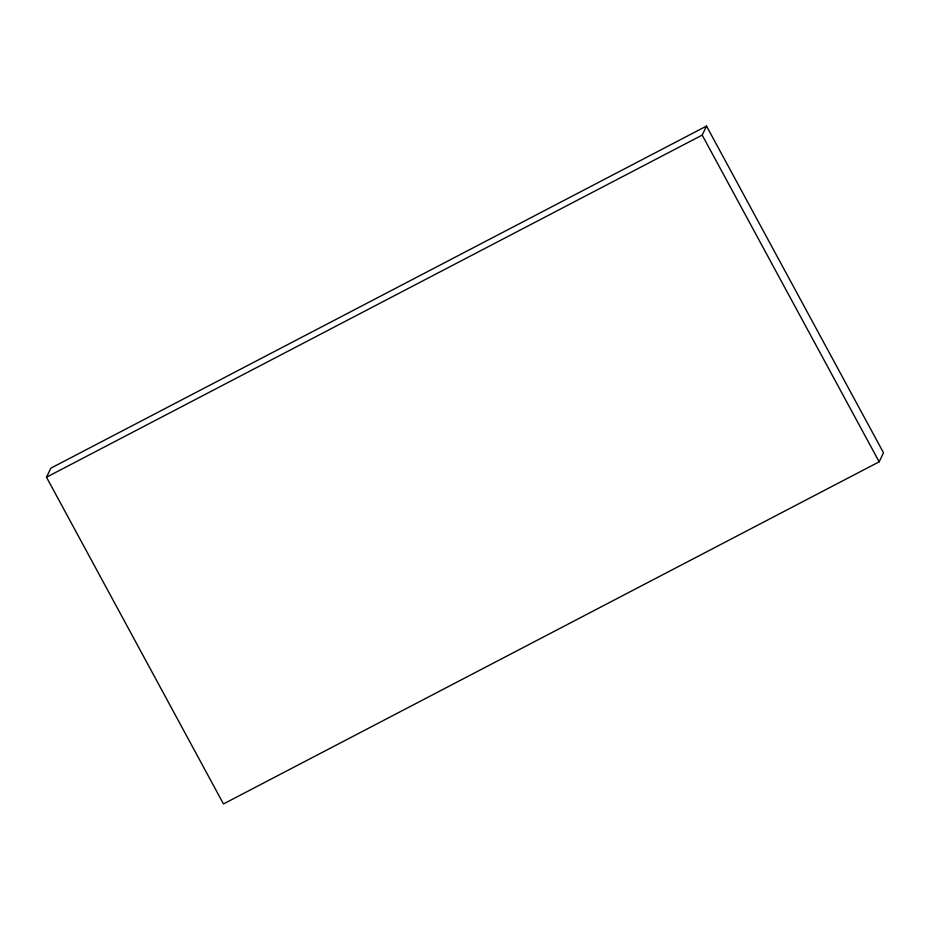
<?xml version="1.0" encoding="UTF-8"?>
<svg xmlns="http://www.w3.org/2000/svg" width="930" height="930" viewBox="0 0 930 930"><rect width="100%" height="100%" fill="white"/><g stroke="black" fill="none" stroke-linecap="round" stroke-linejoin="round"><path stroke-width="1.4" d="M46.5 477.218L50.836 468.185L706.521 126.062L883.5 452.782L879.164 461.815L223.479 803.938L46.5 477.218L702.197 135.094L706.521 126.062M702.197 135.094L879.164 461.815"/></g></svg>
